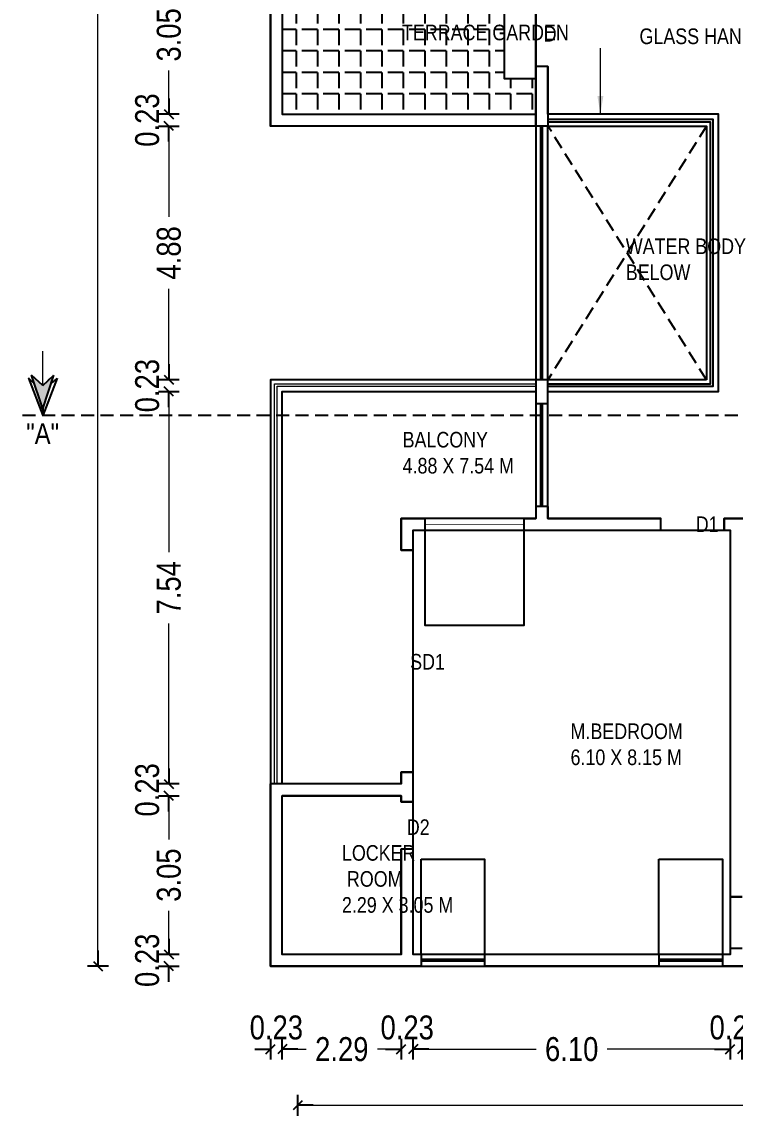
# Model space of a CAD drawing. Header units: metres. Extents: x 1185 to 1291, y 1063 to 1193.
# Drawn here: x 1236.42 to 1250.12, y 1064.19 to 1085.32 of the extents above; entities that cross this region are included whole.
import ezdxf
from ezdxf.enums import TextEntityAlignment as Align

# ---------------------------------------------------------------- set-up
doc = ezdxf.new("R2010")
doc.units = ezdxf.units.M
doc.header["$MEASUREMENT"] = 0
for name, pattern in [('DASHED', [0.75, 0.5, -0.25]), ('DASHED2', [0.375, 0.25, -0.125]), ('HIDDEN', [0.375, 0.25, -0.125])]:
    doc.linetypes.add(name, pattern=pattern)
for name, color, linetype, lineweight in [('041 Window Elevation', 154, 'Continuous', 13), ('042 Elevation 2', 154, 'Continuous', 9), ('042 Window Glass', 8, 'Continuous', 25), ('081 Elevation 3', 150, 'Continuous', 20), ('11 Hatch 1', 251, 'Continuous', 0), ('111 Hatch 1', 8, 'Continuous', 5)]:
    doc.layers.add(name, color=color, linetype=linetype, lineweight=lineweight)
for name, color, linetype in [('BLK_1_FLR_1_BLT_UP_AREA', 2, 'Continuous'), ('BLK_1_FLR_1_BLT_UP_AREA_DEDUCT', 2, 'Continuous'), ('BLK_1_FLR_1_CARPET_AREA', 2, 'Continuous'), ('BLK_1_FLR_1_REGULAR_ROOM_3', 1, 'Continuous'), ('BLK_1_FLR_1_ROOF_AREA', 54, 'Continuous'), ('BLK_1_FLR_1_ROOM_3_LIGHT_VENTILATION_1', 1, 'Continuous'), ('Glazing', 140, 'Continuous'), ('Grid Line', 8, 'Continuous')]:
    doc.layers.add(name, color=color, linetype=linetype)
doc.styles.add('Arial', font='swissc.ttf')
doc.styles.get("Standard").update_dxf_attribs({"font": 'swisscb.ttf'})
doc.dimstyles.new('FLOOR DIM BUILDING DIM', dxfattribs={"dimtxt": 0.23, "dimasz": 0.025, "dimexe": 0.075, "dimexo": 0.3, "dimgap": 0.09, "dimtad": 0, "dimzin": 3, "dimdsep": 46, "dimtxsty": 'Arial', "dimblk": 'JM1', "dimcen": -0.09, "dimse1": 1, "dimse2": 1, "dimclrd": 5, "dimclre": 250, "dimclrt": 3, "dimazin": 0, "dimtfac": 0.65, "dimtix": 1, "dimtofl": 0, "dimtmove": 0, "dimatfit": 2, "dimfxl": 0, "dimfrac": 1, "dimtolj": 1, "dimlwd": 18, "dimlwe": -1, "dimarcsym": 0})

# ---------------------------------------------------------------- blocks, each defined once
blk = doc.blocks.new('JM1')
at = {"color": 2}
for p, q in [((0, 2), (0, -2)), ((-0.884, -0.884), (0.884, 0.884)), ((-3, 0), (0, 0))]:
    blk.add_line(p, q, dxfattribs=at)
blk = doc.blocks.new('*D165')
at = {"color": 5, "lineweight": 18}
for p, q in [((1249.932, 1065.572), (1249.832, 1065.572)), ((1250.361, 1065.572), (1250.461, 1065.572))]:
    blk.add_line(p, q, dxfattribs=at)
at = {"layer": 'DEFPOINTS', "color": 0, "lineweight": -3}
for p in [(1250.032, 1067.396), (1250.261, 1067.396), (1250.032, 1065.572)]:
    blk.add_point(p, dxfattribs=at)
at = {"color": 5, "lineweight": 18, "xscale": 0.1, "yscale": 0.1, "zscale": 0.1}
blk.add_blockref('JM1', (1250.032, 1065.572), dxfattribs=at)
at = {"color": 5, "lineweight": 18, "xscale": 0.1, "yscale": 0.1, "zscale": 0.1, "rotation": 180}
blk.add_blockref('JM1', (1250.261, 1065.572), dxfattribs=at)
at = {"color": 3, "lineweight": -3, "insert": (1250.147, 1065.988), "char_height": 0.46, "attachment_point": 5, "style": 'Arial'}
blk.add_mtext('\\A1;0.23', dxfattribs=at)
blk = doc.blocks.new('*D166')
at = {"color": 5, "lineweight": 18}
for p, q in [((1244.036, 1065.572), (1246.299, 1065.572)), ((1249.932, 1065.572), (1247.669, 1065.572))]:
    blk.add_line(p, q, dxfattribs=at)
at = {"layer": 'DEFPOINTS', "color": 0, "lineweight": -3}
for p in [(1243.936, 1067.396), (1250.032, 1067.396), (1243.936, 1065.572)]:
    blk.add_point(p, dxfattribs=at)
at = {"color": 5, "lineweight": 18, "xscale": 0.1, "yscale": 0.1, "zscale": 0.1, "rotation": 180}
blk.add_blockref('JM1', (1243.936, 1065.572), dxfattribs=at)
at = {"color": 5, "lineweight": 18, "xscale": 0.1, "yscale": 0.1, "zscale": 0.1}
blk.add_blockref('JM1', (1250.032, 1065.572), dxfattribs=at)
at = {"color": 3, "lineweight": -3, "insert": (1246.984, 1065.572), "char_height": 0.46, "attachment_point": 5, "style": 'Arial'}
blk.add_mtext('\\A1;6.10', dxfattribs=at)
blk = doc.blocks.new('*D167')
at = {"color": 5, "lineweight": 18}
for p, q in [((1243.608, 1065.572), (1243.508, 1065.572)), ((1244.036, 1065.572), (1244.136, 1065.572))]:
    blk.add_line(p, q, dxfattribs=at)
at = {"layer": 'DEFPOINTS', "color": 0, "lineweight": -3}
for p in [(1243.708, 1067.396), (1243.936, 1067.396), (1243.708, 1065.572)]:
    blk.add_point(p, dxfattribs=at)
at = {"color": 5, "lineweight": 18, "xscale": 0.1, "yscale": 0.1, "zscale": 0.1}
blk.add_blockref('JM1', (1243.708, 1065.572), dxfattribs=at)
at = {"color": 5, "lineweight": 18, "xscale": 0.1, "yscale": 0.1, "zscale": 0.1, "rotation": 180}
blk.add_blockref('JM1', (1243.936, 1065.572), dxfattribs=at)
at = {"color": 3, "lineweight": -3, "insert": (1243.822, 1065.988), "char_height": 0.46, "attachment_point": 5, "style": 'Arial'}
blk.add_mtext('\\A1;0.23', dxfattribs=at)
blk = doc.blocks.new('*D168')
at = {"color": 5, "lineweight": 18}
for p, q in [((1241.522, 1065.572), (1241.88, 1065.572)), ((1243.608, 1065.572), (1243.249, 1065.572))]:
    blk.add_line(p, q, dxfattribs=at)
at = {"layer": 'DEFPOINTS', "color": 0, "lineweight": -3}
for p in [(1241.422, 1067.396), (1243.708, 1067.396), (1241.422, 1065.572)]:
    blk.add_point(p, dxfattribs=at)
at = {"color": 5, "lineweight": 18, "xscale": 0.1, "yscale": 0.1, "zscale": 0.1, "rotation": 180}
blk.add_blockref('JM1', (1241.422, 1065.572), dxfattribs=at)
at = {"color": 5, "lineweight": 18, "xscale": 0.1, "yscale": 0.1, "zscale": 0.1}
blk.add_blockref('JM1', (1243.708, 1065.572), dxfattribs=at)
at = {"color": 3, "lineweight": -3, "insert": (1242.565, 1065.572), "char_height": 0.46, "attachment_point": 5, "style": 'Arial'}
blk.add_mtext('\\A1;2.29', dxfattribs=at)
blk = doc.blocks.new('*D169')
at = {"color": 5, "lineweight": 18}
for p, q in [((1241.093, 1065.572), (1240.993, 1065.572)), ((1241.522, 1065.572), (1241.622, 1065.572))]:
    blk.add_line(p, q, dxfattribs=at)
at = {"layer": 'DEFPOINTS', "color": 0, "lineweight": -3}
for p in [(1241.422, 1067.396), (1241.193, 1067.168), (1241.193, 1065.572)]:
    blk.add_point(p, dxfattribs=at)
at = {"color": 5, "lineweight": 18, "xscale": 0.1, "yscale": 0.1, "zscale": 0.1}
blk.add_blockref('JM1', (1241.193, 1065.572), dxfattribs=at)
at = {"color": 5, "lineweight": 18, "xscale": 0.1, "yscale": 0.1, "zscale": 0.1, "rotation": 180}
blk.add_blockref('JM1', (1241.422, 1065.572), dxfattribs=at)
at = {"color": 3, "lineweight": -3, "insert": (1241.307, 1065.988), "char_height": 0.46, "attachment_point": 5, "style": 'Arial'}
blk.add_mtext('\\A1;0.23', dxfattribs=at)
blk = doc.blocks.new('*D170')
at = {"color": 5, "lineweight": 18}
for p, q in [((1241.817, 1064.494), (1261.265, 1064.494)), ((1282.397, 1064.494), (1262.949, 1064.494))]:
    blk.add_line(p, q, dxfattribs=at)
at = {"layer": 'DEFPOINTS', "color": 0, "lineweight": -3}
for p in [(1241.717, 1067.168), (1282.497, 1067.168), (1241.717, 1064.494)]:
    blk.add_point(p, dxfattribs=at)
at = {"color": 5, "lineweight": 18, "xscale": 0.1, "yscale": 0.1, "zscale": 0.1, "rotation": 180}
blk.add_blockref('JM1', (1241.717, 1064.494), dxfattribs=at)
at = {"color": 5, "lineweight": 18, "xscale": 0.1, "yscale": 0.1, "zscale": 0.1}
blk.add_blockref('JM1', (1282.497, 1064.494), dxfattribs=at)
at = {"color": 3, "lineweight": -3, "insert": (1262.107, 1064.494), "char_height": 0.46, "attachment_point": 5, "style": 'Arial'}
blk.add_mtext('\\A1;40.78', dxfattribs=at)
blk = doc.blocks.new('*D171')
at = {"color": 5, "lineweight": 18}
for p, q in [((1239.242, 1067.496), (1239.242, 1067.596)), ((1239.242, 1067.068), (1239.242, 1066.968))]:
    blk.add_line(p, q, dxfattribs=at)
at = {"layer": 'DEFPOINTS', "color": 0, "lineweight": -3}
for p in [(1239.242, 1067.396), (1241.422, 1067.396), (1241.193, 1067.168)]:
    blk.add_point(p, dxfattribs=at)
at = {"color": 5, "lineweight": 18, "xscale": 0.1, "yscale": 0.1, "zscale": 0.1}
for p, rotation in [((1239.242, 1067.396), 270), ((1239.242, 1067.168), 90)]:
    blk.add_blockref('JM1', p, dxfattribs=dict(at, rotation=rotation))
at = {"color": 3, "lineweight": -3, "insert": (1238.826, 1067.282), "char_height": 0.46, "attachment_point": 5, "rotation": 90, "style": 'Arial'}
blk.add_mtext('\\A1;0.23', dxfattribs=at)
blk = doc.blocks.new('*D172')
at = {"color": 5, "lineweight": 18}
for p, q in [((1239.242, 1070.344), (1239.242, 1069.605)), ((1239.242, 1067.496), (1239.242, 1068.236))]:
    blk.add_line(p, q, dxfattribs=at)
at = {"layer": 'DEFPOINTS', "color": 0, "lineweight": -3}
for p in [(1239.242, 1070.444), (1241.422, 1070.444), (1241.422, 1067.396)]:
    blk.add_point(p, dxfattribs=at)
at = {"color": 5, "lineweight": 18, "xscale": 0.1, "yscale": 0.1, "zscale": 0.1}
for p, rotation in [((1239.242, 1070.444), 90), ((1239.242, 1067.396), 270)]:
    blk.add_blockref('JM1', p, dxfattribs=dict(at, rotation=rotation))
at = {"color": 3, "lineweight": -3, "insert": (1239.242, 1068.92), "char_height": 0.46, "attachment_point": 5, "rotation": 90, "style": 'Arial'}
blk.add_mtext('\\A1;3.05', dxfattribs=at)
blk = doc.blocks.new('*D173')
at = {"color": 5, "lineweight": 18}
for p, q in [((1239.242, 1070.773), (1239.242, 1070.873)), ((1239.242, 1070.344), (1239.242, 1070.244))]:
    blk.add_line(p, q, dxfattribs=at)
at = {"layer": 'DEFPOINTS', "color": 0, "lineweight": -3}
for p in [(1239.242, 1070.673), (1241.193, 1070.673), (1241.422, 1070.444)]:
    blk.add_point(p, dxfattribs=at)
at = {"color": 5, "lineweight": 18, "xscale": 0.1, "yscale": 0.1, "zscale": 0.1}
for p, rotation in [((1239.242, 1070.673), 270), ((1239.242, 1070.444), 90)]:
    blk.add_blockref('JM1', p, dxfattribs=dict(at, rotation=rotation))
at = {"color": 3, "lineweight": -3, "insert": (1238.826, 1070.559), "char_height": 0.46, "attachment_point": 5, "rotation": 90, "style": 'Arial'}
blk.add_mtext('\\A1;0.23', dxfattribs=at)
blk = doc.blocks.new('*D174')
at = {"color": 5, "lineweight": 18}
for p, q in [((1239.242, 1078.117), (1239.242, 1075.131)), ((1239.242, 1070.773), (1239.242, 1073.759))]:
    blk.add_line(p, q, dxfattribs=at)
at = {"layer": 'DEFPOINTS', "color": 0, "lineweight": -3}
for p in [(1239.242, 1078.217), (1241.422, 1078.217), (1241.193, 1070.673)]:
    blk.add_point(p, dxfattribs=at)
at = {"color": 5, "lineweight": 18, "xscale": 0.1, "yscale": 0.1, "zscale": 0.1}
for p, rotation in [((1239.242, 1078.217), 90), ((1239.242, 1070.673), 270)]:
    blk.add_blockref('JM1', p, dxfattribs=dict(at, rotation=rotation))
at = {"color": 3, "lineweight": -3, "insert": (1239.242, 1074.445), "char_height": 0.46, "attachment_point": 5, "rotation": 90, "style": 'Arial'}
blk.add_mtext('\\A1;7.54', dxfattribs=at)
blk = doc.blocks.new('*D175')
at = {"color": 5, "lineweight": 18}
for p, q in [((1239.242, 1078.545), (1239.242, 1078.645)), ((1239.242, 1078.117), (1239.242, 1078.017))]:
    blk.add_line(p, q, dxfattribs=at)
at = {"layer": 'DEFPOINTS', "color": 0, "lineweight": -3}
for p in [(1239.242, 1078.445), (1241.193, 1078.445), (1241.422, 1078.217)]:
    blk.add_point(p, dxfattribs=at)
at = {"color": 5, "lineweight": 18, "xscale": 0.1, "yscale": 0.1, "zscale": 0.1}
for p, rotation in [((1239.242, 1078.445), 270), ((1239.242, 1078.217), 90)]:
    blk.add_blockref('JM1', p, dxfattribs=dict(at, rotation=rotation))
at = {"color": 3, "lineweight": -3, "insert": (1238.826, 1078.331), "char_height": 0.46, "attachment_point": 5, "rotation": 90, "style": 'Arial'}
blk.add_mtext('\\A1;0.23', dxfattribs=at)
blk = doc.blocks.new('*D176')
at = {"color": 5, "lineweight": 18}
for p, q in [((1239.242, 1083.222), (1239.242, 1081.574)), ((1239.242, 1078.545), (1239.242, 1080.194))]:
    blk.add_line(p, q, dxfattribs=at)
at = {"layer": 'DEFPOINTS', "color": 0, "lineweight": -3}
for p in [(1239.242, 1083.322), (1241.193, 1083.322), (1241.193, 1078.445)]:
    blk.add_point(p, dxfattribs=at)
at = {"color": 5, "lineweight": 18, "xscale": 0.1, "yscale": 0.1, "zscale": 0.1}
for p, rotation in [((1239.242, 1083.322), 90), ((1239.242, 1078.445), 270)]:
    blk.add_blockref('JM1', p, dxfattribs=dict(at, rotation=rotation))
at = {"color": 3, "lineweight": -3, "insert": (1239.242, 1080.884), "char_height": 0.46, "attachment_point": 5, "rotation": 90, "style": 'Arial'}
blk.add_mtext('\\A1;4.88', dxfattribs=at)
blk = doc.blocks.new('*D177')
at = {"color": 5, "lineweight": 18}
for p, q in [((1239.242, 1083.651), (1239.242, 1083.751)), ((1239.242, 1083.222), (1239.242, 1083.122))]:
    blk.add_line(p, q, dxfattribs=at)
at = {"layer": 'DEFPOINTS', "color": 0, "lineweight": -3}
for p in [(1239.242, 1083.551), (1241.422, 1083.551), (1241.193, 1083.322)]:
    blk.add_point(p, dxfattribs=at)
at = {"color": 5, "lineweight": 18, "xscale": 0.1, "yscale": 0.1, "zscale": 0.1}
for p, rotation in [((1239.242, 1083.551), 270), ((1239.242, 1083.322), 90)]:
    blk.add_blockref('JM1', p, dxfattribs=dict(at, rotation=rotation))
at = {"color": 3, "lineweight": -3, "insert": (1238.826, 1083.437), "char_height": 0.46, "attachment_point": 5, "rotation": 90, "style": 'Arial'}
blk.add_mtext('\\A1;0.23', dxfattribs=at)
blk = doc.blocks.new('*D178')
at = {"color": 5, "lineweight": 18}
for p, q in [((1239.242, 1086.499), (1239.242, 1085.76)), ((1239.242, 1083.651), (1239.242, 1084.39))]:
    blk.add_line(p, q, dxfattribs=at)
at = {"layer": 'DEFPOINTS', "color": 0, "lineweight": -3}
for p in [(1239.242, 1086.599), (1241.422, 1086.599), (1241.422, 1083.551)]:
    blk.add_point(p, dxfattribs=at)
at = {"color": 5, "lineweight": 18, "xscale": 0.1, "yscale": 0.1, "zscale": 0.1}
for p, rotation in [((1239.242, 1086.599), 90), ((1239.242, 1083.551), 270)]:
    blk.add_blockref('JM1', p, dxfattribs=dict(at, rotation=rotation))
at = {"color": 3, "lineweight": -3, "insert": (1239.242, 1085.075), "char_height": 0.46, "attachment_point": 5, "rotation": 90, "style": 'Arial'}
blk.add_mtext('\\A1;3.05', dxfattribs=at)
blk = doc.blocks.new('*D194')
at = {"color": 5, "lineweight": 18}
for p, q in [((1237.878, 1114.617), (1237.878, 1091.782)), ((1237.878, 1067.268), (1237.878, 1090.102))]:
    blk.add_line(p, q, dxfattribs=at)
at = {"layer": 'DEFPOINTS', "color": 0, "lineweight": -3}
for p in [(1241.193, 1114.717), (1237.878, 1067.168), (1241.193, 1067.168)]:
    blk.add_point(p, dxfattribs=at)
at = {"color": 5, "lineweight": 18, "xscale": 0.1, "yscale": 0.1, "zscale": 0.1}
for p, rotation in [((1237.878, 1114.717), 90), ((1237.878, 1067.168), 270)]:
    blk.add_blockref('JM1', p, dxfattribs=dict(at, rotation=rotation))
at = {"color": 3, "lineweight": -3, "insert": (1237.878, 1090.942), "char_height": 0.46, "attachment_point": 5, "rotation": 90, "style": 'Arial'}
blk.add_mtext('\\A1;47.55', dxfattribs=at)
blk = doc.blocks.new('SECTION CUT POINTER')
h = blk.add_hatch(color=256)
h.dxf.hatch_style = 1
h.paths.add_polyline_path([(0, 0.55), (-0.261, -0.24), (0, 0), (0.261, -0.24)])
at = {"linetype": 'Continuous', "ltscale": 250}
for p, q in [((-0.334, -0.167), (0, 0.7)), ((0, 0.55), (-0.261, -0.24)), ((0.334, -0.167), (0, 0.7)), ((0, 0.55), (0.261, -0.24)), ((0, 0), (-0.261, -0.24)), ((0, 0), (0.261, -0.24)), ((-0.193, -0.037), (-0.334, -0.167)), ((-0.146, -0.134), (-0.13, -0.119)), ((0.193, -0.037), (0.334, -0.167))]:
    blk.add_line(p, q, dxfattribs=at)
blk.add_line((0, 0.55), (0, 0.7))
at = {"const_width": 0.03}
blk.add_lwpolyline([(0, 0), (0, -0.8)], dxfattribs=at)

msp = doc.modelspace()

# ---------------------------------------------------------------- hatches: boundary and pattern name
at = {"layer": '111 Hatch 1', "lineweight": -3}
h = msp.add_hatch(dxfattribs=at)
h.set_pattern_fill('ANGLE', color=256, scale=1.5, angle=180)
h.set_pattern_definition([(180, (117989.0849, 4520.89067), (-1e-16, -0.4125), [0.3, -0.1125]), (270, (117989.0849, 4520.89067), (0.4125, -1e-16), [0.3, -0.1125])])
h.paths.add_polyline_path([(1246.298, 1083.551), (1246.298, 1084.235), (1245.688, 1084.235), (1245.688, 1085.985), (1246.298, 1085.985), (1246.298, 1086.599), (1241.422, 1086.599), (1241.422, 1083.551)])
h.paths.add_polyline_path([(1242.186, 1084.798), (1245.279, 1084.798), (1245.279, 1085.427), (1242.186, 1085.427)], flags=24)

# ---------------------------------------------------------------- linework, layer by layer
at = {"ltscale": 5}
for p, q in [((1241.193, 1086.827), (1241.193, 1083.322)), ((1246.527, 1084.465), (1246.298, 1084.465)), ((1246.298, 1078.445), (1246.298, 1078.217)), ((1246.298, 1076.007), (1246.298, 1075.778)), ((1246.527, 1076.007), (1246.298, 1076.007)), ((1246.527, 1076.007), (1246.527, 1075.778)), ((1243.708, 1075.778), (1244.165, 1075.778)), ((1243.708, 1075.169), (1243.708, 1075.778)), ((1244.165, 1075.55), (1244.165, 1075.778)), ((1246.065, 1075.778), (1246.298, 1075.778)), ((1246.065, 1075.778), (1246.065, 1075.55)), ((1246.527, 1075.778), (1248.699, 1075.778)), ((1248.699, 1075.55), (1248.699, 1075.778)), ((1249.918, 1075.778), (1250.032, 1075.778)), ((1249.918, 1075.778), (1253.537, 1075.778)), ((1249.918, 1075.55), (1249.918, 1075.778)), ((1243.936, 1075.55), (1244.165, 1075.55)), ((1243.936, 1075.169), (1243.936, 1075.55)), ((1246.065, 1075.55), (1248.699, 1075.55)), ((1249.918, 1075.55), (1250.032, 1075.55)), ((1250.032, 1075.55), (1250.032, 1068.501)), ((1243.936, 1075.169), (1243.708, 1075.169)), ((1243.708, 1070.673), (1243.708, 1070.902)), ((1243.708, 1070.902), (1243.936, 1070.902)), ((1243.936, 1070.33), (1243.936, 1070.902)), ((1243.708, 1070.673), (1241.193, 1070.673)), ((1241.193, 1067.168), (1241.193, 1070.673)), ((1243.708, 1070.444), (1241.422, 1070.444)), ((1241.422, 1067.396), (1241.422, 1070.444)), ((1243.708, 1070.444), (1243.708, 1070.33)), ((1243.708, 1070.33), (1243.708, 1070.444)), ((1243.936, 1070.33), (1243.708, 1070.33)), ((1243.708, 1067.396), (1243.708, 1069.416)), ((1243.936, 1069.416), (1243.708, 1069.416)), ((1243.936, 1067.396), (1243.936, 1069.416)), ((1250.261, 1068.501), (1250.032, 1068.501)), ((1243.708, 1067.396), (1241.422, 1067.396)), ((1244.089, 1067.396), (1243.936, 1067.396)), ((1244.089, 1067.396), (1244.089, 1067.168)), ((1248.661, 1067.396), (1245.308, 1067.396)), ((1245.308, 1067.396), (1245.308, 1067.168)), ((1248.661, 1067.396), (1248.661, 1067.168)), ((1250.032, 1067.396), (1249.88, 1067.396)), ((1249.88, 1067.396), (1249.88, 1067.168)), ((1250.032, 1067.511), (1250.032, 1067.396)), ((1250.261, 1067.511), (1250.032, 1067.511)), ((1244.089, 1067.168), (1241.193, 1067.168)), ((1248.661, 1067.168), (1245.308, 1067.168)), ((1251.175, 1067.168), (1249.88, 1067.168))]:
    msp.add_line(p, q, dxfattribs=at)
for points in [[(1246.298, 1086.599), (1241.422, 1086.599), (1241.422, 1083.551), (1246.298, 1083.551)], [(1246.527, 1084.465), (1246.527, 1083.322), (1246.298, 1083.322), (1246.298, 1084.465)], [(1246.527, 1083.322), (1246.298, 1083.322), (1246.298, 1083.322), (1241.193, 1083.322)], [(1246.298, 1078.217), (1246.298, 1077.988), (1246.527, 1077.988), (1246.527, 1078.445), (1246.298, 1078.445)]]:
    msp.add_lwpolyline(points, dxfattribs=at)
at = {"layer": '041 Window Elevation', "ltscale": 5}
for p, q in [((1246.298, 1076.007), (1246.298, 1077.988)), ((1246.527, 1076.007), (1246.527, 1077.988)), ((1245.308, 1067.396), (1244.089, 1067.396)), ((1249.88, 1067.396), (1248.661, 1067.396)), ((1245.308, 1067.168), (1244.089, 1067.168)), ((1249.88, 1067.168), (1248.661, 1067.168))]:
    msp.add_line(p, q, dxfattribs=at)
at = {"layer": '042 Elevation 2', "ltscale": 5}
for p, q in [((1246.298, 1078.445), (1246.298, 1083.322)), ((1246.527, 1078.445), (1246.527, 1083.322))]:
    msp.add_line(p, q, dxfattribs=at)
at = {"layer": '042 Elevation 2', "ltscale": 30}
for p, q in [((1241.193, 1078.445), (1246.298, 1078.445)), ((1241.193, 1070.673), (1241.193, 1078.445)), ((1241.422, 1078.217), (1246.298, 1078.217)), ((1241.422, 1070.673), (1241.422, 1078.217))]:
    msp.add_line(p, q, dxfattribs=at)
at = {"layer": '042 Elevation 2', "linetype": 'DASHED', "ltscale": 30}
for p, q in [((1246.065, 1075.778), (1244.165, 1075.778)), ((1244.165, 1075.55), (1246.065, 1075.55))]:
    msp.add_line(p, q, dxfattribs=at)
at = {"layer": '042 Window Glass', "ltscale": 5}
for p, q in [((1246.393, 1078.445), (1246.393, 1083.322)), ((1246.425, 1078.445), (1246.425, 1083.322)), ((1246.393, 1076.007), (1246.393, 1077.988)), ((1246.425, 1076.007), (1246.425, 1077.988)), ((1245.308, 1067.295), (1244.089, 1067.295)), ((1245.308, 1067.263), (1244.089, 1067.263)), ((1249.88, 1067.295), (1248.661, 1067.295)), ((1249.88, 1067.263), (1248.661, 1067.263))]:
    msp.add_line(p, q, dxfattribs=at)
for points in [[(1246.298, 1085.985), (1246.298, 1085.985), (1246.298, 1085.985), (1245.688, 1085.985), (1245.688, 1084.465), (1245.688, 1084.235), (1246.298, 1084.235)], [(1246.527, 1078.318), (1249.702, 1078.318), (1249.702, 1083.449), (1246.527, 1083.449)], [(1246.527, 1078.369), (1249.651, 1078.369), (1249.651, 1083.398), (1246.527, 1083.398)]]:
    msp.add_lwpolyline(points, dxfattribs=at)
at = {"layer": '081 Elevation 3', "linetype": 'DASHED', "ltscale": 30}
for points in [[(1246.527, 1078.217), (1249.804, 1078.217), (1249.804, 1083.551), (1246.527, 1083.551)], [(1246.527, 1078.445), (1249.575, 1078.445), (1249.575, 1083.322), (1246.527, 1083.322)]]:
    msp.add_lwpolyline(points, dxfattribs=at)
at = {"layer": '11 Hatch 1', "ltscale": 30}
for p, q in [((1241.269, 1078.369), (1246.298, 1078.369)), ((1241.269, 1070.673), (1241.269, 1078.369)), ((1241.32, 1078.318), (1246.298, 1078.318)), ((1241.32, 1070.673), (1241.32, 1078.318))]:
    msp.add_line(p, q, dxfattribs=at)
at = {"layer": '111 Hatch 1', "linetype": 'HIDDEN', "lineweight": -3}
for p, q in [((1249.575, 1078.445), (1246.527, 1083.322)), ((1249.575, 1083.322), (1246.527, 1078.445))]:
    msp.add_line(p, q, dxfattribs=at)
at = {"layer": 'BLK_1_FLR_1_BLT_UP_AREA', "color": 2, "ltscale": 1.5}
msp.add_lwpolyline([(1266.491, 1067.168), (1266.491, 1076.921), (1261.081, 1076.921), (1261.081, 1083.551), (1255.138, 1083.551), (1255.138, 1094.371), (1262.758, 1094.371), (1262.758, 1099.477), (1266.491, 1099.477), (1266.491, 1114.717), (1261.157, 1114.717), (1261.157, 1112.659), (1249.804, 1112.659), (1249.804, 1114.717), (1241.193, 1114.717), (1241.193, 1091.704), (1246.298, 1091.704), (1246.298, 1078.445), (1241.193, 1078.445), (1241.193, 1067.168)], close=True, dxfattribs=at)
at = {"layer": 'BLK_1_FLR_1_BLT_UP_AREA_DEDUCT', "color": 2, "lineweight": -3}
msp.add_lwpolyline([(1249.575, 1078.445), (1246.527, 1078.445), (1246.527, 1083.322), (1249.575, 1083.322)], close=True, dxfattribs=at)
at = {"layer": 'BLK_1_FLR_1_CARPET_AREA', "color": 2, "lineweight": -3}
for points in [[(1250.261, 1067.511), (1250.032, 1067.511), (1250.032, 1067.396), (1243.936, 1067.396), (1243.936, 1069.416), (1243.708, 1069.416), (1243.708, 1067.396), (1241.422, 1067.396), (1241.422, 1070.444), (1243.708, 1070.444), (1243.708, 1070.33), (1243.936, 1070.33), (1243.936, 1070.902), (1243.708, 1070.902), (1243.708, 1070.673), (1241.422, 1070.673), (1241.422, 1078.217), (1246.298, 1078.217), (1246.298, 1075.778), (1243.708, 1075.778), (1243.708, 1075.169), (1243.936, 1075.169), (1243.936, 1075.55), (1248.699, 1075.55), (1248.699, 1075.778), (1246.527, 1075.778), (1246.527, 1078.217), (1249.804, 1078.217), (1249.804, 1083.551), (1246.527, 1083.551), (1246.527, 1084.465), (1246.298, 1084.465), (1246.298, 1085.685)], [(1253.537, 1075.778), (1249.918, 1075.778), (1249.918, 1075.55), (1250.032, 1075.55), (1250.032, 1068.501), (1250.261, 1068.501)]]:
    msp.add_lwpolyline(points, dxfattribs=at)
at = {"layer": 'BLK_1_FLR_1_REGULAR_ROOM_3', "color": 1, "lineweight": -3}
msp.add_lwpolyline([(1250.032, 1067.396), (1243.936, 1067.396), (1243.936, 1075.55), (1250.032, 1075.55)], close=True, dxfattribs=at)
at = {"layer": 'BLK_1_FLR_1_ROOF_AREA', "lineweight": -3}
msp.add_lwpolyline([(1246.298, 1083.322), (1241.193, 1083.322), (1241.193, 1086.827), (1246.298, 1086.827)], close=True, dxfattribs=at)
at = {"layer": 'BLK_1_FLR_1_ROOM_3_LIGHT_VENTILATION_1', "color": 1, "ltscale": 1.5}
for points in [[(1244.165, 1075.55), (1246.065, 1075.55), (1246.065, 1073.72), (1244.165, 1073.72)], [(1244.089, 1069.226), (1245.309, 1069.226), (1245.309, 1067.396), (1244.089, 1067.396)], [(1248.661, 1069.226), (1249.881, 1069.226), (1249.881, 1067.396), (1248.661, 1067.396)]]:
    msp.add_lwpolyline(points, close=True, dxfattribs=at)
at = {"layer": 'Glazing', "lineweight": 0, "const_width": 0.0127}
msp.add_lwpolyline([(1244.165, 1075.664), (1246.065, 1075.664)], dxfattribs=at)
at = {"layer": 'Grid Line', "linetype": 'DASHED2'}
msp.add_line((1286.928, 1077.759), (1236.418, 1077.759), dxfattribs=at)

# ---------------------------------------------------------------- block references
at = {"xscale": 0.8240964809584905, "yscale": 0.8240964809584905, "zscale": 0.8240964809584905, "rotation": 180}
msp.add_blockref('SECTION CUT POINTER', (1236.816, 1078.336), dxfattribs=at)

# ---------------------------------------------------------------- texts
at = {"style": 'Arial'}
msp.add_text('"A"', height=0.4, dxfattribs=at).set_placement((1236.815, 1077.408), align=Align.MIDDLE_CENTER)
at = {"char_height": 0.3, "attachment_point": 1}
for s, insert in [('\\A1;{\\fSwis721 Cn BT|b0|i0|c0|p34;TERRACE GARDEN}', (1243.722, 1085.271)), ('\\A1;{\\fSwis721 Cn BT|b0|i0|c0|p34;D}', (1246.446, 1085.247)), ('\\A1;{\\fSwis721 Cn BT|b0|i0|c0|p34;GLASS HANDRAIL}', (1248.287, 1085.198)), ('\\A1;{\\fSwis721 Cn BT|b0|i0|c0|p34;WATER BODY\\PBELOW}', (1248.024, 1081.161)), ('\\A1;{\\fSwis721 Cn BT|b0|i0|c0|p34;BALCONY\\P4.88 X 7.54 M}', (1243.734, 1077.442)), ('\\A1;{\\fSwis721 Cn BT|b0|i0|c0|p34;D1}', (1249.369, 1075.817)), ('\\A1;{\\fSwis721 Cn BT|b0|i0|c0|p34;SD1}', (1243.879, 1073.172)), ('\\A1;{\\fSwis721 Cn BT|b0|i0|c0|p34;M.BEDROOM\\P6.10 X 8.15 M }', (1246.962, 1071.836)), ('\\A1;{\\fSwis721 Cn BT|b0|i0|c0|p34;D2}', (1243.815, 1069.992)), ('\\A1;{\\fSwis721 Cn BT|b0|i0|c0|p34;LOCKER\\P ROOM\\P2.29 X 3.05 M}', (1242.568, 1069.497))]:
    msp.add_mtext(s, dxfattribs=dict(at, insert=insert))

# ---------------------------------------------------------------- dimensions: what is measured, and where the dimension line sits
at = {"color": 3, "lineweight": -3}
for base, p1, p2, angle, override, picture, middle in [((1237.878, 1067.168), (1241.193, 1114.717), (1241.193, 1067.168), 270, {"dimscale": 2, "dimasz": 0.05, "dimpost": '\\X', "dimtmove": 1}, '*D194', (1237.878, 1090.942)), ((1239.242, 1086.599), (1241.422, 1083.551), (1241.422, 1086.599), 270, {"dimscale": 2, "dimasz": 0.05, "dimpost": '\\X', "dimtmove": 1}, '*D178', (1239.242, 1085.075)), ((1239.242, 1083.551), (1241.193, 1083.322), (1241.422, 1083.551), 270, {"dimscale": 2, "dimasz": 0.05, "dimtad": 1, "dimpost": '\\X'}, '*D177', (1238.826, 1083.437)), ((1239.242, 1083.322), (1241.193, 1078.445), (1241.193, 1083.322), 270, {"dimscale": 2, "dimasz": 0.05, "dimpost": '\\X', "dimtmove": 1}, '*D176', (1239.242, 1080.884)), ((1239.242, 1078.445), (1241.422, 1078.217), (1241.193, 1078.445), 270, {"dimscale": 2, "dimasz": 0.05, "dimtad": 1, "dimpost": '\\X'}, '*D175', (1238.826, 1078.331)), ((1239.242, 1078.217), (1241.193, 1070.673), (1241.422, 1078.217), 270, {"dimscale": 2, "dimasz": 0.05, "dimpost": '\\X', "dimtmove": 1}, '*D174', (1239.242, 1074.445)), ((1239.242, 1070.673), (1241.422, 1070.444), (1241.193, 1070.673), 270, {"dimscale": 2, "dimasz": 0.05, "dimtad": 1, "dimpost": '\\X'}, '*D173', (1238.826, 1070.559)), ((1239.242, 1070.444), (1241.422, 1067.396), (1241.422, 1070.444), 270, {"dimscale": 2, "dimasz": 0.05, "dimpost": '\\X', "dimtmove": 1}, '*D172', (1239.242, 1068.92)), ((1239.242, 1067.396), (1241.193, 1067.168), (1241.422, 1067.396), 270, {"dimscale": 2, "dimasz": 0.05, "dimtad": 1, "dimpost": '\\X'}, '*D171', (1238.826, 1067.282)), ((1241.193, 1065.572), (1241.422, 1067.396), (1241.193, 1067.168), 180, {"dimscale": 2, "dimasz": 0.05, "dimtad": 1, "dimpost": '\\X'}, '*D169', (1241.307, 1065.988)), ((1241.422, 1065.572), (1243.708, 1067.396), (1241.422, 1067.396), 180, {"dimscale": 2, "dimasz": 0.05, "dimpost": '\\X', "dimtmove": 1}, '*D168', (1242.565, 1065.572)), ((1243.708, 1065.572), (1243.936, 1067.396), (1243.708, 1067.396), 180, {"dimscale": 2, "dimasz": 0.05, "dimtad": 1, "dimpost": '\\X'}, '*D167', (1243.822, 1065.988)), ((1243.936, 1065.572), (1250.032, 1067.396), (1243.936, 1067.396), 180, {"dimscale": 2, "dimasz": 0.05, "dimpost": '\\X', "dimtmove": 1}, '*D166', (1246.984, 1065.572)), ((1250.032, 1065.572), (1250.261, 1067.396), (1250.032, 1067.396), 180, {"dimscale": 2, "dimasz": 0.05, "dimtad": 1, "dimpost": '\\X'}, '*D165', (1250.147, 1065.988)), ((1241.717, 1064.494), (1282.497, 1067.168), (1241.717, 1067.168), 180, {"dimscale": 2, "dimasz": 0.05, "dimpost": '\\X'}, '*D170', (1262.107, 1064.494))]:
    dim = msp.add_linear_dim(base=base, p1=p1, p2=p2, angle=angle, dimstyle='FLOOR DIM BUILDING DIM', override=override, dxfattribs=at)
    dim.commit()
    dim.dimension.update_dxf_attribs({"geometry": picture, "text_midpoint": middle})

# ---------------------------------------------------------------- leaders
at = {"color": 1, "lineweight": -3}
msp.add_leader([(1247.536, 1083.551), (1247.536, 1084.819)], dimstyle='FLOOR DIM BUILDING DIM', override={"dimasz": 0.35, "dimgap": 0.09, "dimtad": 0, "dimclrd": 256}, dxfattribs=at)

doc.saveas('drawing.dxf')
